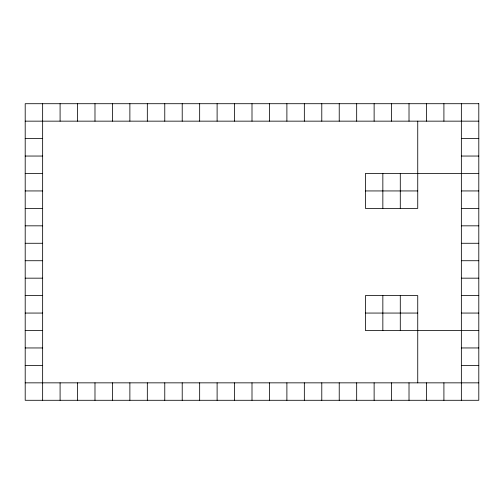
<?xml version="1.0" encoding="UTF-8"?>
<svg xmlns="http://www.w3.org/2000/svg" width="504" height="504" viewBox="0 0 504 504"><rect width="100%" height="100%" fill="white"/><g stroke="black" fill="none" stroke-linecap="round" stroke-linejoin="round"><path stroke-width="0.76" d="M25.2 121.155L478.8 121.155M25.2 138.6L42.645 138.6M461.355 138.6L478.8 138.6M25.2 156.045L42.645 156.045M461.355 156.045L478.8 156.045M25.2 173.489L42.645 173.489M478.8 173.489L365.4 173.489L365.4 208.385L417.74 208.385L417.74 121.155M25.2 190.94L42.645 190.94M365.4 190.94L417.74 190.94M461.355 190.94L478.8 190.94M25.2 208.385L42.645 208.385M461.355 208.385L478.8 208.385M25.2 225.83L42.645 225.83M461.355 225.83L478.8 225.83M25.2 243.274L42.645 243.274M461.355 243.274L478.8 243.274M25.2 260.726L42.645 260.726M461.355 260.726L478.8 260.726M25.2 278.17L42.645 278.17M461.355 278.17L478.8 278.17M25.2 295.615L42.645 295.615M461.355 295.615L478.8 295.615M25.2 313.06L42.645 313.06M365.4 313.06L417.74 313.06M461.355 313.06L478.8 313.06M25.2 330.511L42.645 330.511M478.8 330.511L365.4 330.511L365.4 295.615L417.74 295.615L417.74 382.845M25.2 347.955L42.645 347.955M461.355 347.955L478.8 347.955M25.2 365.4L42.645 365.4M461.355 365.4L478.8 365.4M25.2 382.845L478.8 382.845M461.355 103.711L461.355 400.289M443.911 103.711L443.911 121.155M443.911 382.845L443.911 400.289M426.46 103.711L426.46 121.155M426.46 382.845L426.46 400.289M409.015 103.711L409.015 121.155M409.015 382.845L409.015 400.289M400.289 173.489L400.289 208.385M400.289 295.615L400.289 330.511M391.57 103.711L391.57 121.155M391.57 382.845L391.57 400.289M382.845 173.489L382.845 208.385M382.845 295.615L382.845 330.511M374.126 103.711L374.126 121.155M374.126 382.845L374.126 400.289M356.674 103.711L356.674 121.155M356.674 382.845L356.674 400.289M339.23 103.711L339.23 121.155M339.23 382.845L339.23 400.289M321.785 103.711L321.785 121.155M321.785 382.845L321.785 400.289M304.34 103.711L304.34 121.155M304.34 382.845L304.34 400.289M286.889 103.711L286.889 121.155M286.889 382.845L286.889 400.289M269.445 103.711L269.445 121.155M269.445 382.845L269.445 400.289M252 103.711L252 121.155M252 382.845L252 400.289M234.555 103.711L234.555 121.155M234.555 382.845L234.555 400.289M217.111 103.711L217.111 121.155M217.111 382.845L217.111 400.289M199.66 103.711L199.66 121.155M199.66 382.845L199.66 400.289M182.215 103.711L182.215 121.155M182.215 382.845L182.215 400.289M164.77 103.711L164.77 121.155M164.77 382.845L164.77 400.289M147.326 103.711L147.326 121.155M147.326 382.845L147.326 400.289M129.875 103.711L129.875 121.155M129.875 382.845L129.875 400.289M112.43 103.711L112.43 121.155M112.43 382.845L112.43 400.289M94.985 103.711L94.985 121.155M94.985 382.845L94.985 400.289M77.54 103.711L77.54 121.155M77.54 382.845L77.54 400.289M60.089 103.711L60.089 121.155M60.089 382.845L60.089 400.289M42.645 103.711L42.645 400.289M478.8 103.711L25.2 103.711L25.2 400.289L478.8 400.289L478.8 103.711"/></g></svg>
